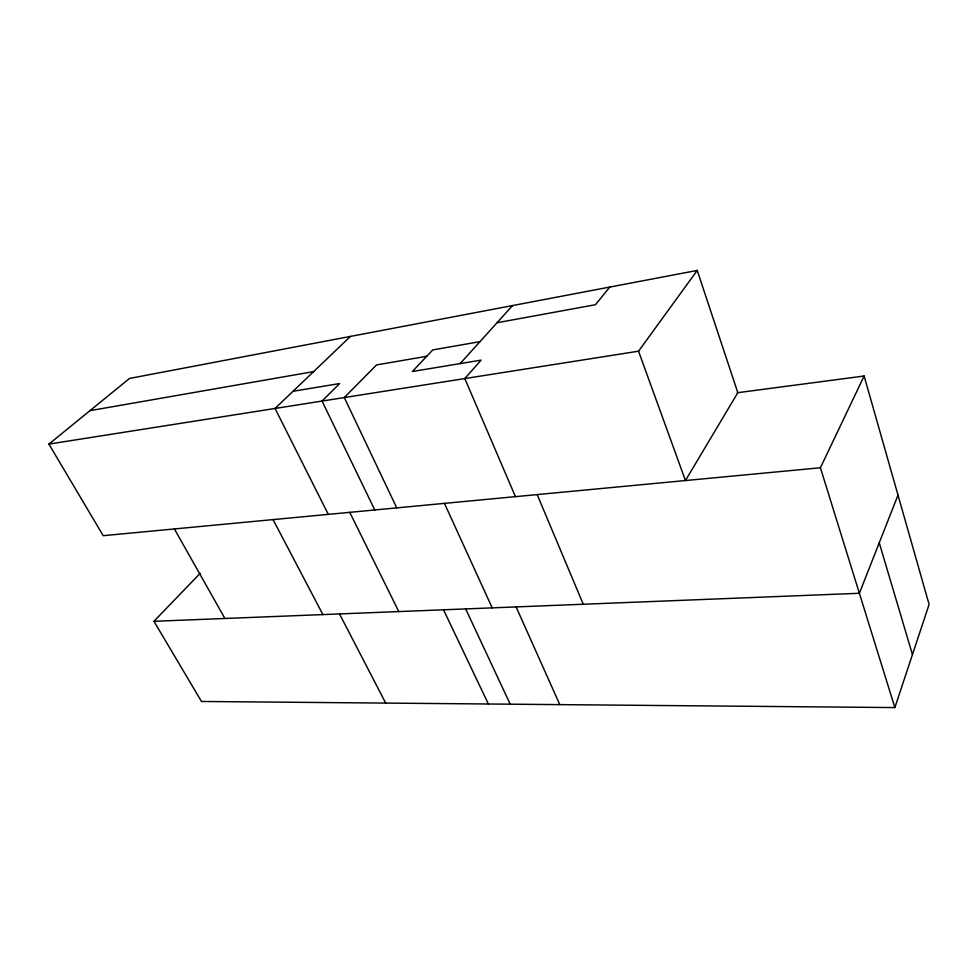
<?xml version="1.0" encoding="UTF-8"?>
<svg xmlns="http://www.w3.org/2000/svg" width="978" height="978" viewBox="0 0 978 978"><rect width="100%" height="100%" fill="white"/><g stroke="black" fill="none" stroke-linecap="round" stroke-linejoin="round"><path stroke-width="1.47" d="M200.233 573.242L153.949 621.299L201.48 701.47L894.87 707.571L929.1 604.416L864.124 376.017L737.265 392.753M898 495.125L859.381 593.279L153.949 621.299M894.87 707.571L820.408 467.765L864.124 376.017M638.548 351.188L697.228 270.429L737.815 392.679L685.456 480.553L638.548 351.188L48.9 444.098L103.203 535.687L820.408 467.765M609.783 287.067L595.443 304.72L497.044 322.74M460.161 363.596L512.545 305.564M350.466 336.408L275.05 408.462L328.29 514.379M48.9 444.098L129.512 378.449L697.228 270.429M479.978 341.652L432.765 349.916L412.374 371.506L481.115 360.124L464.807 378.559L515.443 496.653M89.952 410.662L313.62 371.603M426.75 356.285L376.53 364.941L344.293 397.545L396.762 507.888M293.045 391.273L339.672 383.547L322.043 401.053L374.782 509.978M174.402 528.951L224.903 618.475M273.07 519.611L322.899 614.587M339.513 613.927L385.699 703.096M349.757 512.338L398.779 611.568M443.523 609.795L488.377 703.989M465.675 608.915L510.198 704.184M444.464 503.377L492.178 607.864M516.103 606.91L559.783 704.625M537.179 494.587L583.255 604.245M879.246 542.778L912.45 654.6"/></g></svg>
